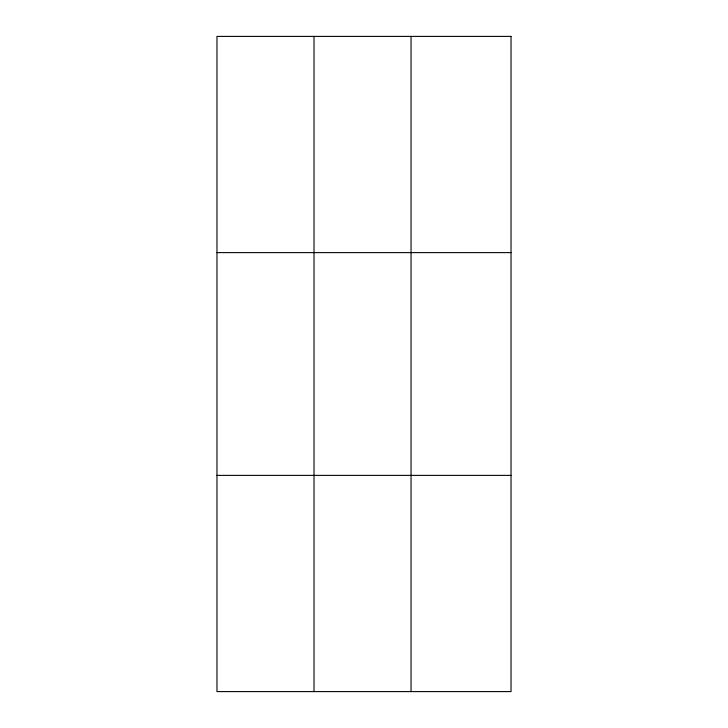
<?xml version="1.0" encoding="UTF-8"?>
<svg xmlns="http://www.w3.org/2000/svg" width="728" height="728" viewBox="0 0 728 728"><rect width="100%" height="100%" fill="white"/><g stroke="black" fill="none" stroke-linecap="round" stroke-linejoin="round"><path stroke-width="1.09" d="M314.014 691.6L314.014 36.4M411.047 691.6L411.047 36.4M216.971 252.616L511.029 252.616M216.971 475.384L511.029 475.384M511.029 36.4L511.029 691.6L216.971 691.6L216.971 36.4L511.029 36.4"/></g></svg>
